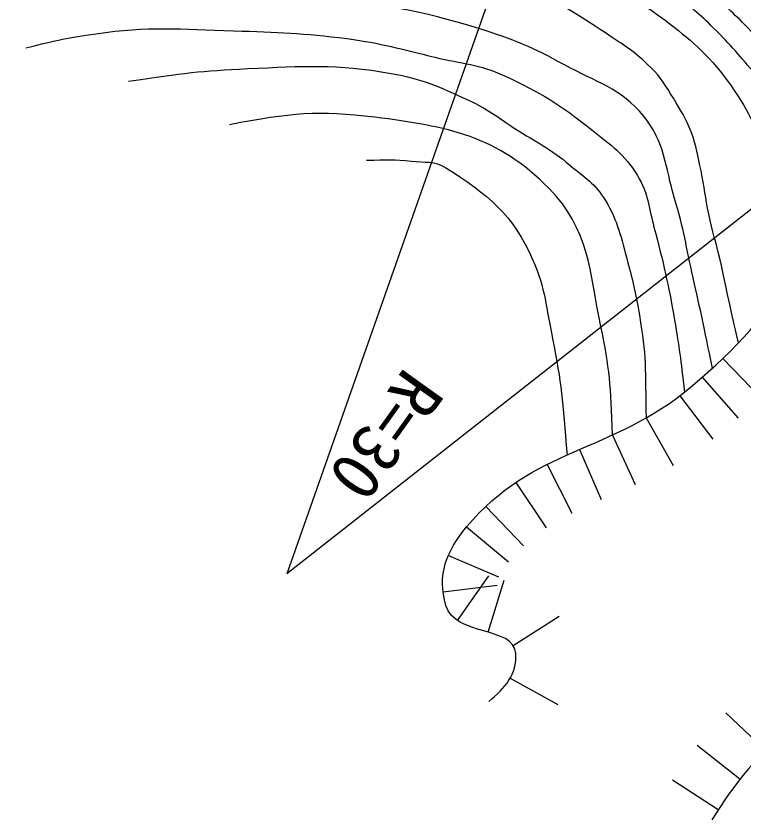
# Model space of a CAD drawing. Units: millimetres on the paper. Extents: x 40 to 680, y 20 to 380.
# Drawn here: x 330.12 to 356.81, y 277.44 to 306.93 of the extents above; entities that cross this region are included whole.
import ezdxf
from ezdxf.enums import TextEntityAlignment as Align

# ---------------------------------------------------------------- set-up
doc = ezdxf.new("R2010")
doc.units = ezdxf.units.MM
doc.linetypes.add('CHAIN', pattern=[18.5, 12, -1.5, 3.5, -1.5])
doc.layers.add('M-BGD', color=7, linetype='Continuous', lineweight=25)
doc.layers.add('M-BMK', color=2, linetype='CHAIN', lineweight=13)
doc.styles.add('ＭＳ ゴシック', font='')
doc.styles.get('ＭＳ ゴシック').set_extended_font_data('MS Gothic')

msp = doc.modelspace()

# ---------------------------------------------------------------- linework, layer by layer
at = {"layer": 'M-BGD'}
for p, q in [((349.997, 314.768), (340.056, 286.463)), ((363.048, 304.544), (340.056, 286.463)), ((356.04, 294.372), (357.422, 292.926)), ((355.28, 293.681), (356.594, 292.173)), ((354.459, 293.001), (355.67, 291.41)), ((353.218, 292.185), (354.208, 290.447)), ((351.987, 291.56), (352.825, 289.744)), ((350.775, 291.025), (351.579, 289.193)), ((349.592, 290.478), (350.493, 288.693)), ((348.446, 289.818), (349.559, 288.156)), ((347.346, 288.942), (348.723, 287.491)), ((346.643, 288.188), (348.179, 286.906)), ((345.974, 287.143), (347.814, 286.358)), ((346.302, 284.759), (347.462, 286.388)), ((347.435, 284.327), (348.022, 286.239)), ((345.777, 285.804), (347.762, 286.049)), ((348.347, 283.84), (350.033, 284.915)), ((348.241, 282.643), (349.987, 281.667)), ((357.587, 279.993), (356.139, 281.372)), ((356.663, 278.928), (355.09, 280.163)), ((355.86, 277.804), (354.188, 278.901))]:
    msp.add_line(p, q, dxfattribs=at)
for centre, radius, start, end in [((340.056, 286.463), 31.5, 38.1803, 70.6725), ((340.064, 286.457), 28.497, 38.2011, 70.6685)]:
    msp.add_arc(centre, radius, start, end, dxfattribs=at)
for points, knots in [([(356.614, 294.944), (356.434, 295.702), (356.387, 295.897), (356.251, 296.51), (356.122, 297.085), (356.065, 297.411), (355.934, 297.985), (355.782, 298.644), (355.661, 299.005), (355.521, 299.666), (355.391, 300.282), (355.37, 300.637), (355.236, 301.252), (355.113, 301.814), (355.079, 302.143), (354.871, 302.679), (354.673, 303.188), (354.506, 303.451), (354.221, 303.917), (353.935, 304.381), (353.785, 304.66), (353.396, 305.043), (352.813, 305.616), (352.412, 305.86), (351.731, 306.311), (350.675, 307.01), (350.067, 307.388), (348.923, 307.929), (348.054, 308.34), (347.52, 308.468), (346.592, 308.722), (345.524, 309.014), (344.906, 309.096), (343.816, 309.293), (342.52, 309.528), (341.786, 309.62), (340.486, 309.832), (338.794, 310.109), (337.859, 310.354), (336.156, 310.546), (334.596, 310.722), (333.711, 310.682), (332.143, 310.768), (330.675, 310.849), (329.853, 310.897), (328.385, 310.974), (326.149, 311.092), (324.891, 311.08), (322.659, 311.26), (321.591, 311.346), (320.977, 311.311), (319.931, 311.545), (318.864, 311.784), (318.282, 311.997), (317.267, 312.402), (316.052, 312.886), (315.352, 313.151), (314.253, 313.861), (313.087, 314.614), (312.534, 315.19), (311.557, 316.176), (310.591, 317.151), (310.21, 317.842), (309.305, 318.873), (308.518, 319.769), (308.137, 320.335), (307.243, 321.125), (306.565, 321.724), (306.141, 322.013), (305.372, 322.489), (304.626, 322.949), (304.16, 323.122), (303.405, 323.567), (302.872, 323.881), (302.482, 323.959), (302.073, 324.424), (301.788, 324.746), (301.874, 325.073), (301.851, 325.502), (301.841, 325.685), (301.836, 325.756), (301.848, 325.97)], [0, 0, 0, 0, 1, 1, 1, 2, 2, 2, 3, 3, 3, 4, 4, 4, 5, 5, 5, 6, 6, 6, 7, 7, 7, 8, 8, 8, 9, 9, 9, 10, 10, 10, 11, 11, 11, 12, 12, 12, 13, 13, 13, 14, 14, 14, 15, 15, 15, 16, 16, 16, 17, 17, 17, 18, 18, 18, 19, 19, 19, 20, 20, 20, 21, 21, 21, 22, 22, 22, 23, 23, 23, 24, 24, 24, 25, 25, 25, 26, 26, 26, 27, 27, 27, 27]), ([(329.095, 319.511), (329.178, 319.14), (329.256, 318.987), (329.418, 318.678), (329.814, 317.924), (330.343, 317.702), (331.061, 317.243), (332.019, 316.631), (332.609, 316.375), (333.638, 315.894), (334.886, 315.31), (335.602, 315.018), (336.889, 314.528), (338.069, 314.078), (338.758, 313.905), (339.951, 313.49), (341.123, 313.082), (341.77, 312.827), (342.943, 312.418), (344.034, 312.037), (344.657, 311.859), (345.744, 311.466), (346.935, 311.037), (347.631, 310.858), (348.771, 310.308), (350.022, 309.703), (350.668, 309.237), (351.759, 308.376), (353.753, 306.8), (355.209, 306.147), (356.583, 304.008), (357.174, 303.088), (357.515, 302.289), (357.671, 301.428), (358.065, 299.267), (357.465, 296.271), (357.373, 295.811)], [0, 0, 0, 0, 1, 1, 1, 2, 2, 2, 3, 3, 3, 4, 4, 4, 5, 5, 5, 6, 6, 6, 7, 7, 7, 8, 8, 8, 9, 9, 9, 10, 10, 10, 11, 11, 11, 12, 12, 12, 12]), ([(358.743, 302.476), (358.588, 302.892), (358.519, 303.028), (358.337, 303.362), (358.006, 303.973), (357.695, 304.237), (357.248, 304.769), (356.665, 305.462), (356.337, 305.853), (355.696, 306.493), (355.174, 307.015), (354.842, 307.268), (354.263, 307.727), (353.503, 308.33), (353.03, 308.605), (352.248, 309.179), (351.472, 309.749), (351.083, 310.133), (350.27, 310.649), (348.843, 311.555), (347.999, 312.009), (346.44, 312.664), (345.103, 313.225), (344.249, 313.262), (342.92, 313.843), (342.455, 314.047), (342.178, 314.182), (341.831, 314.551), (341.729, 314.659), (341.724, 314.766), (341.722, 314.914), (341.72, 315.024), (341.731, 315.077), (341.767, 315.193)], [0, 0, 0, 0, 1, 1, 1, 2, 2, 2, 3, 3, 3, 4, 4, 4, 5, 5, 5, 6, 6, 6, 7, 7, 7, 8, 8, 8, 9, 9, 9, 10, 10, 10, 11, 11, 11, 11]), ([(359.238, 302.96), (359.069, 303.455), (359.002, 303.613), (358.806, 304.012), (358.514, 304.608), (358.27, 304.899), (357.878, 305.434), (357.551, 305.879), (357.333, 306.103), (356.949, 306.5), (356.412, 307.056), (356.084, 307.342), (355.504, 307.853), (354.776, 308.495), (354.351, 308.836), (353.578, 309.424), (353.265, 309.662), (353.07, 309.769), (352.741, 309.986), (351.943, 310.511), (351.463, 310.754), (350.666, 311.281), (350.342, 311.496), (350.137, 311.59), (349.852, 311.855), (349.76, 311.94), (349.701, 311.997), (349.668, 312.118), (349.639, 312.229), (349.651, 312.295), (349.679, 312.412)], [0, 0, 0, 0, 1, 1, 1, 2, 2, 2, 3, 3, 3, 4, 4, 4, 5, 5, 5, 6, 6, 6, 7, 7, 7, 8, 8, 8, 9, 9, 9, 10, 10, 10, 10]), ([(355.655, 294.017), (355.322, 295.624), (355.237, 296.038), (354.947, 297.329), (354.691, 298.466), (354.604, 299.119), (354.268, 300.235), (353.904, 301.441), (353.931, 302.277), (353.135, 303.254), (352.281, 304.303), (351.415, 304.488), (350.23, 305.141), (349.061, 305.785), (348.357, 306.074), (347.084, 306.474), (344.891, 307.162), (343.593, 307.312), (341.323, 307.669), (339.133, 308.014), (337.879, 308.063), (335.662, 308.084), (332.356, 308.117), (331.1, 307.819), (327.247, 307.179)], [0, 0, 0, 0, 1, 1, 1, 2, 2, 2, 3, 3, 3, 4, 4, 4, 5, 5, 5, 6, 6, 6, 7, 7, 7, 8, 8, 8, 8]), ([(330.486, 305.761), (331.651, 306.068), (332.036, 306.129), (333.043, 306.281), (334.996, 306.576), (336.124, 306.444), (338.098, 306.388), (339.725, 306.343), (340.641, 306.311), (342.256, 306.102), (343.533, 305.936), (344.23, 305.721), (345.482, 305.421), (346.483, 305.18), (347.094, 305.174), (348.027, 304.739), (349.355, 304.12), (350.074, 303.683), (351.217, 302.768), (351.944, 302.186), (352.421, 301.88), (352.902, 301.083), (353.304, 300.416), (353.313, 299.937), (353.511, 299.183), (353.858, 297.866), (354.037, 297.121), (354.264, 295.778), (354.439, 294.746), (354.487, 294.388), (354.624, 293.122)], [0, 0, 0, 0, 1, 1, 1, 2, 2, 2, 3, 3, 3, 4, 4, 4, 5, 5, 5, 6, 6, 6, 7, 7, 7, 8, 8, 8, 9, 9, 9, 10, 10, 10, 10]), ([(334.245, 304.538), (336.279, 304.846), (336.906, 304.923), (338.624, 305.002), (340.673, 305.097), (341.852, 305.184), (343.872, 304.828), (345.029, 304.624), (345.646, 304.334), (346.714, 303.843), (347.425, 303.515), (347.766, 303.222), (348.424, 302.799), (349.214, 302.29), (349.707, 302.07), (350.425, 301.465), (350.976, 301), (351.361, 300.779), (351.73, 300.16), (352.205, 299.363), (352.297, 298.822), (352.542, 297.927), (352.75, 297.167), (352.842, 296.732), (352.977, 295.956), (353.23, 294.502), (353.192, 293.942), (353.218, 292.185)], [0, 0, 0, 0, 1, 1, 1, 2, 2, 2, 3, 3, 3, 4, 4, 4, 5, 5, 5, 6, 6, 6, 7, 7, 7, 8, 8, 8, 9, 9, 9, 9]), ([(351.987, 291.56), (351.94, 293.37), (351.879, 294.011), (351.563, 295.544), (351.138, 297.611), (351.143, 299.096), (349.666, 300.604), (347.779, 302.529), (345.953, 302.885), (343.277, 303.218), (341.207, 303.476), (340.198, 303.373), (337.943, 302.944)], [0, 0, 0, 0, 1, 1, 1, 2, 2, 2, 3, 3, 3, 4, 4, 4, 4]), ([(342.972, 301.641), (343.733, 301.666), (343.978, 301.684), (344.616, 301.607), (345.114, 301.546), (345.454, 301.635), (345.877, 301.367), (347.413, 300.391), (348.349, 299.645), (349.071, 297.975), (349.53, 296.911), (349.558, 296.232), (349.79, 295.097), (350.127, 293.448), (350.152, 292.838), (350.328, 290.822)], [0, 0, 0, 0, 1, 1, 1, 2, 2, 2, 3, 3, 3, 4, 4, 4, 5, 5, 5, 5]), ([(347.451, 281.783), (348.053, 282.276), (348.502, 282.791), (348.446, 283.543), (348.37, 284.571), (346.233, 284.144), (345.883, 285.309), (345.549, 286.423), (345.902, 287.291), (346.643, 288.188), (349.052, 291.102), (351.957, 290.885), (354.853, 293.316), (356.653, 294.828), (357.533, 295.87), (358.848, 297.819), (359.337, 298.544), (359.532, 298.811), (360.032, 299.719)], [0, 0, 0, 0, 1, 1, 1, 2, 2, 2, 3, 3, 3, 4, 4, 4, 5, 5, 5, 6, 6, 6, 6]), ([(371.869, 289.711), (371.377, 289.614), (370.417, 289.424), (369.58, 289.008), (368.766, 288.603), (368.37, 288.267), (367.616, 287.76), (364.02, 285.338), (361.966, 283.991), (358.736, 281.1), (357.31, 279.823), (356.481, 278.8), (355.626, 277.438)], [0, 0, 0, 0, 1, 1, 1, 2, 2, 2, 3, 3, 3, 4, 4, 4, 4])]:
    msp.add_open_spline(points, degree=3, knots=knots, dxfattribs=at)
at = {"layer": 'M-BMK'}
msp.add_arc((340.056, 286.463), 30, 39.6127, 70.6481, dxfattribs=at)

# ---------------------------------------------------------------- texts
at = {"layer": 'M-BGD', "style": 'ＭＳ ゴシック'}
msp.add_text('R=30\u3000 ', height=1.833, rotation=234.414, dxfattribs=at).set_placement((340.056, 286.463), align=Align.MIDDLE_RIGHT)

doc.saveas('drawing.dxf')
